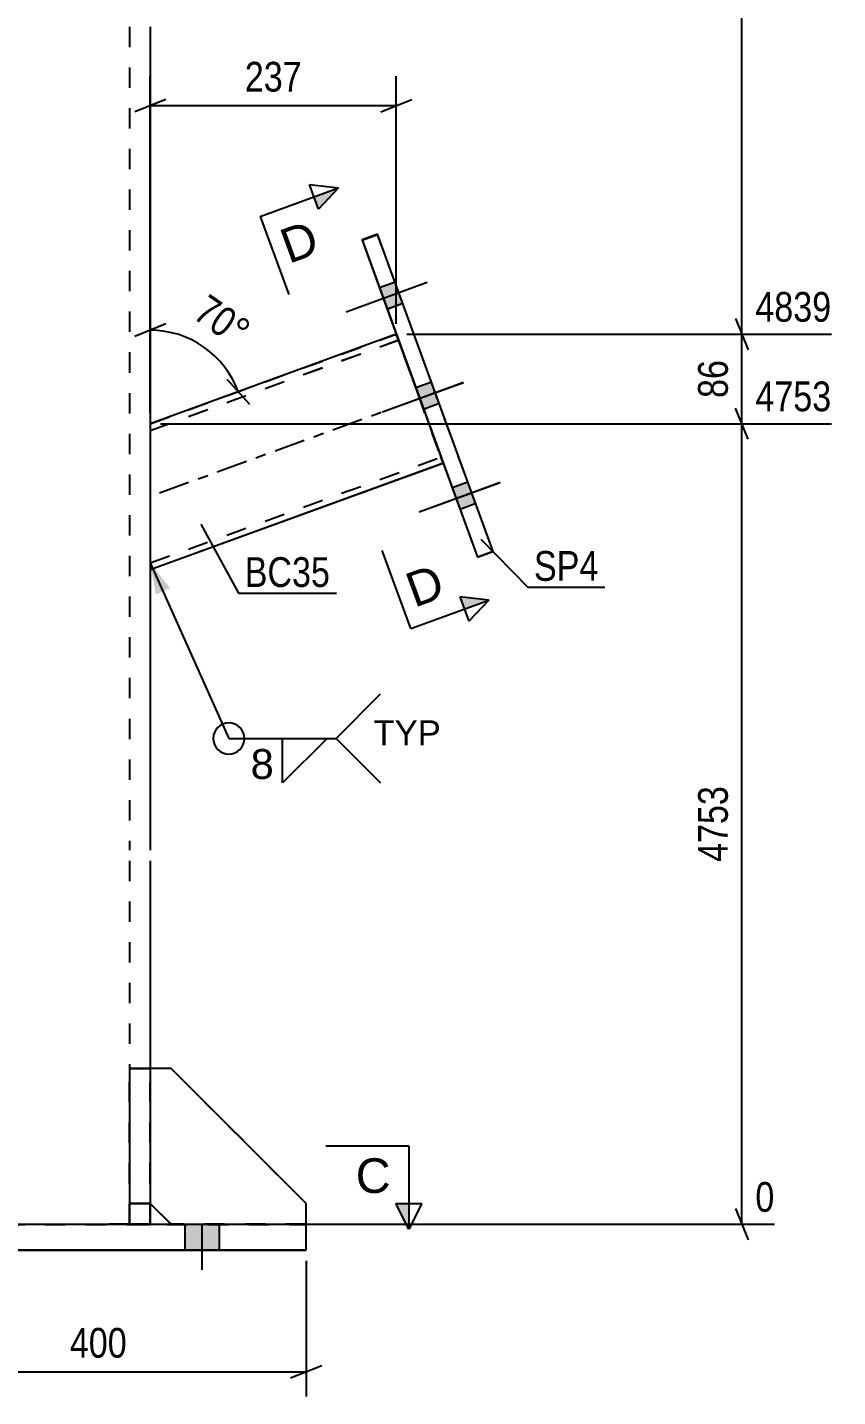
# Model space of a CAD drawing. Header units: millimetres. Extents: x 0 to 594, y 0 to 420.
# Drawn here: x 352.4 to 430.3, y 161.7 to 293.6 of the extents above; entities that cross this region are included whole.
import ezdxf

# ---------------------------------------------------------------- set-up
doc = ezdxf.new("R2010")
doc.units = ezdxf.units.MM
doc.linetypes.add('DXK_LINE_DOT2', pattern=[3.9198, 1.9599, -1.9599])
doc.linetypes.add('DXK_LINE_DOT3', pattern=[5.9187, 2.979, -0.9799, 0.9799, -0.9799])
doc.styles.add('Arial', font='arial.ttf', dxfattribs={"height": 0.2})
doc.styles.add('Arial Narrow', font='ARIALN.TTF', dxfattribs={"height": 0.2})

# ---------------------------------------------------------------- blocks, each defined once
blk = doc.blocks.new('Part-681868524-1271 - 1250')
at = {"color": 2, "linetype": 'Continuous'}
for p, q in [((386.06, 273.63), (384.56, 273.08)), ((384.56, 273.08), (395.67, 242.54)), ((384.56, 273.08), (384.56, 273.07)), ((384.56, 273.07), (384.56, 273.07)), ((384.56, 273.07), (387.86, 264.01)), ((397.18, 243.09), (386.06, 273.63)), ((392.37, 251.6), (395.67, 242.53)), ((395.67, 242.54), (397.18, 243.09)), ((397.18, 243.08), (395.67, 242.53)), ((397.18, 243.08), (397.17, 243.09)), ((397.18, 243.09), (397.18, 243.08)), ((395.67, 242.53), (395.67, 242.54))]:
    blk.add_line(p, q, dxfattribs=at)
at = {"color": 7, "linetype": 'DXK_LINE_DOT2'}
for p, q in [((384.56, 273.07), (386.06, 273.62)), ((386.06, 273.63), (386.06, 273.62)), ((397.17, 243.09), (386.06, 273.62)), ((387.86, 264.01), (392.37, 251.6))]:
    blk.add_line(p, q, dxfattribs=at)
blk = doc.blocks.new('Part-681868524-1291 - 1250')
at = {"color": 2, "linetype": 'Continuous'}
for p, q in [((387.86, 264.01), (364.18, 255.39)), ((364.18, 241.34), (392.37, 251.61)), ((364.18, 241.34), (392.37, 251.6))]:
    blk.add_line(p, q, dxfattribs=at)
at = {"color": 7, "linetype": 'DXK_LINE_DOT2'}
for p, q in [((364.18, 255.39), (387.86, 264.01)), ((387.86, 264.01), (387.86, 264.01)), ((387.86, 264.01), (387.89, 263.92)), ((387.89, 263.92), (387.86, 264.01)), ((387.89, 263.92), (387.98, 263.68)), ((387.98, 263.68), (387.89, 263.92)), ((364.18, 254.75), (388.06, 263.45)), ((364.18, 254.75), (388.06, 263.44)), ((387.98, 263.68), (388.11, 263.31)), ((388.06, 263.44), (387.98, 263.68)), ((388.06, 263.44), (388.06, 263.45)), ((388.08, 263.4), (388.06, 263.45)), ((388.06, 263.44), (392.15, 252.21)), ((388.06, 263.44), (388.08, 263.4)), ((388.12, 263.28), (388.08, 263.4)), ((388.08, 263.4), (388.12, 263.28)), ((388.11, 263.31), (392.12, 252.3)), ((388.12, 263.28), (392.11, 252.33)), ((388.12, 263.28), (388.19, 263.1)), ((391.96, 252.73), (388.19, 263.1)), ((364.18, 255.39), (364.18, 241.34)), ((364.18, 241.98), (392.17, 252.17)), ((364.18, 241.98), (392.17, 252.17)), ((391.96, 252.73), (391.96, 252.73)), ((391.96, 252.73), (392.15, 252.21)), ((392.15, 252.21), (392.11, 252.33)), ((392.12, 252.3), (392.25, 251.94)), ((392.15, 252.21), (392.17, 252.17)), ((392.17, 252.17), (392.15, 252.21)), ((392.25, 251.93), (392.15, 252.21)), ((392.17, 252.17), (392.17, 252.17)), ((392.25, 251.94), (392.34, 251.69)), ((392.34, 251.69), (392.25, 251.93)), ((392.34, 251.69), (392.37, 251.61)), ((392.37, 251.6), (392.34, 251.69)), ((392.34, 251.69), (392.34, 251.69)), ((392.37, 251.6), (392.37, 251.61))]:
    blk.add_line(p, q, dxfattribs=at)
at = {"color": 7, "linetype": 'DXK_LINE_DOT3'}
blk.add_line((390.12, 257.81), (364.18, 248.37), dxfattribs=at)
blk = doc.blocks.new('Part-681868524-1449 - 1250')
at = {"color": 2, "linetype": 'Continuous'}
for p, q in [((299.18, 175.79), (299.18, 178.31)), ((299.18, 178.31), (379.18, 178.31)), ((379.18, 175.79), (379.18, 178.31)), ((299.18, 175.81), (299.18, 175.79)), ((379.18, 175.81), (299.18, 175.81)), ((299.18, 175.79), (379.18, 175.79)), ((379.18, 175.81), (379.18, 175.79))]:
    blk.add_line(p, q, dxfattribs=at)
at = {"color": 7, "linetype": 'DXK_LINE_DOT2'}
blk.add_line((299.18, 178.29), (379.18, 178.29), dxfattribs=at)
blk = doc.blocks.new('Part-681868524-1348 - 1250')
at = {"color": 2, "linetype": 'Continuous'}
for p, q in [((362.18, 193.31), (362.18, 193.31)), ((364.18, 193.31), (362.18, 193.31)), ((362.18, 193.31), (362.18, 178.31)), ((364.18, 193.31), (364.18, 193.31)), ((364.18, 193.31), (364.18, 178.31)), ((364.18, 180.31), (362.18, 180.31)), ((362.18, 178.31), (364.18, 178.31))]:
    blk.add_line(p, q, dxfattribs=at)
at = {"color": 7, "linetype": 'DXK_LINE_DOT2'}
for p, q in [((362.18, 193.31), (364.18, 193.31)), ((362.18, 180.31), (364.18, 180.31)), ((362.18, 180.31), (362.18, 178.31)), ((364.18, 180.31), (364.18, 178.31)), ((364.18, 178.31), (362.18, 178.31)), ((362.18, 178.31), (362.18, 178.31)), ((364.18, 178.31), (364.18, 178.31))]:
    blk.add_line(p, q, dxfattribs=at)
blk = doc.blocks.new('Part-681868524-1349 - 1250')
at = {"color": 2, "linetype": 'Continuous'}
for p, q in [((366.18, 193.31), (364.18, 193.31)), ((379.18, 180.31), (366.18, 193.31)), ((366.18, 193.31), (366.18, 193.31)), ((366.18, 178.31), (364.18, 180.31)), ((379.18, 178.31), (379.18, 180.31))]:
    blk.add_line(p, q, dxfattribs=at)
at = {"color": 7, "linetype": 'DXK_LINE_DOT2'}
for p, q in [((364.18, 193.31), (364.18, 180.31)), ((366.18, 193.31), (364.18, 193.31)), ((366.18, 193.31), (379.18, 180.31)), ((366.18, 178.31), (364.18, 180.31)), ((366.18, 178.31), (366.18, 178.31)), ((366.18, 178.31), (379.18, 178.31)), ((366.18, 178.31), (366.18, 178.31)), ((379.18, 178.31), (366.18, 178.31)), ((379.18, 178.31), (379.18, 178.31)), ((379.18, 178.31), (379.18, 178.31)), ((379.18, 178.31), (379.18, 178.31))]:
    blk.add_line(p, q, dxfattribs=at)
blk = doc.blocks.new('Part-681868524-1464 - 1250')
at = {"color": 7, "linetype": 'DXK_LINE_DOT2'}
for p, q in [((362.18, 293.62), (362.18, 214.31)), ((362.18, 213.31), (362.18, 178.3)), ((364.18, 193.31), (364.18, 178.3)), ((318.18, 178.31), (360.18, 178.31)), ((318.18, 178.31), (360.18, 178.31)), ((318.18, 178.3), (360.18, 178.3)), ((318.18, 178.3), (360.18, 178.3)), ((360.18, 178.31), (360.95, 178.31)), ((361.71, 178.31), (360.18, 178.31)), ((360.95, 178.3), (360.18, 178.3)), ((360.18, 178.3), (361.71, 178.3)), ((360.95, 178.31), (361.6, 178.31)), ((361.6, 178.3), (360.95, 178.3)), ((361.6, 178.31), (362.03, 178.31)), ((362.03, 178.3), (361.6, 178.3)), ((363.01, 178.31), (361.71, 178.31)), ((361.71, 178.3), (363.01, 178.3)), ((362.03, 178.31), (362.18, 178.31)), ((362.18, 178.3), (362.03, 178.3)), ((362.18, 178.3), (362.18, 178.31)), ((363.88, 178.31), (363.01, 178.31)), ((363.01, 178.3), (363.88, 178.3)), ((364.18, 178.31), (363.88, 178.31)), ((363.88, 178.3), (364.18, 178.3)), ((364.18, 178.3), (364.18, 178.31))]:
    blk.add_line(p, q, dxfattribs=at)
at = {"color": 2, "linetype": 'Continuous'}
for p, q in [((364.18, 293.62), (364.18, 214.31)), ((364.18, 213.31), (364.18, 193.31))]:
    blk.add_line(p, q, dxfattribs=at)
blk = doc.blocks.new('Part-681868524-1431 - 1250')
at = {"color": 7, "linetype": 'DXK_LINE_DOT2'}
for p, q in [((366.18, 193.3), (364.18, 193.3)), ((364.18, 193.3), (364.18, 180.3)), ((366.18, 193.3), (364.18, 193.3)), ((379.18, 180.3), (366.18, 193.3)), ((366.18, 193.3), (366.18, 193.3)), ((366.18, 193.3), (379.18, 180.3)), ((366.18, 178.3), (364.18, 180.3)), ((379.18, 178.3), (379.18, 180.3)), ((366.18, 178.3), (366.17, 178.31)), ((366.18, 178.3), (379.18, 178.3)), ((366.18, 178.3), (366.18, 178.3)), ((366.18, 178.3), (379.18, 178.3)), ((379.18, 178.3), (379.18, 178.31))]:
    blk.add_line(p, q, dxfattribs=at)
at = {"color": 2, "linetype": 'Continuous'}
blk.add_line((366.17, 178.31), (364.18, 180.3), dxfattribs=at)
blk = doc.blocks.new('Part-681868524-1432 - 1250')
at = {"color": 7, "linetype": 'DXK_LINE_DOT2'}
for p, q in [((362.18, 178.29), (362.18, 193.3)), ((364.18, 193.3), (362.18, 193.3)), ((364.18, 193.3), (362.18, 193.3)), ((364.18, 178.29), (364.18, 193.3)), ((364.18, 180.3), (362.18, 180.3)), ((364.18, 180.29), (362.18, 180.29)), ((362.18, 178.3), (362.18, 178.29)), ((362.18, 178.3), (364.18, 178.3)), ((362.18, 178.29), (364.18, 178.29)), ((364.18, 178.3), (364.18, 178.29))]:
    blk.add_line(p, q, dxfattribs=at)
blk = doc.blocks.new('Bolt-681868524-1486 - 1250')
at = {"linetype": 'Continuous'}
for points in [[(388.49, 266.95), (387.74, 269.02), (386.23, 268.47), (386.99, 266.4)], [(388.49, 266.95), (387.74, 269.02), (386.23, 268.47), (386.99, 266.4)], [(388.49, 266.95), (387.74, 269.02), (386.23, 268.47), (386.99, 266.41)], [(392, 257.32), (391.24, 259.39), (389.74, 258.84), (390.49, 256.77)], [(392, 257.32), (391.24, 259.39), (389.74, 258.84), (390.49, 256.77)], [(395.5, 247.69), (394.75, 249.76), (393.24, 249.21), (394, 247.14)], [(395.5, 247.69), (394.75, 249.76), (393.24, 249.21), (394, 247.14)], [(395.5, 247.69), (394.75, 249.75), (393.24, 249.21), (394, 247.14)]]:
    blk.add_hatch(color=1, dxfattribs=at).paths.add_polyline_path(points)
at = {"color": 1, "linetype": 'Continuous'}
for p, q in [((387.74, 269.02), (386.23, 268.47)), ((387.74, 269.02), (386.23, 268.47)), ((387.74, 269.02), (386.23, 268.47)), ((390.84, 268.98), (383.04, 266.14)), ((390.84, 268.98), (383.04, 266.14)), ((390.84, 268.98), (383.04, 266.14)), ((388.49, 266.95), (386.99, 266.4)), ((388.49, 266.95), (386.99, 266.4)), ((388.49, 266.95), (386.99, 266.41)), ((394.34, 259.35), (386.54, 256.51)), ((394.34, 259.34), (386.54, 256.5)), ((391.24, 259.39), (389.74, 258.84)), ((391.24, 259.39), (389.74, 258.84)), ((392, 257.32), (390.49, 256.77)), ((392, 257.32), (390.49, 256.77)), ((397.85, 249.72), (390.05, 246.88)), ((397.85, 249.71), (390.05, 246.87)), ((397.85, 249.71), (390.05, 246.87)), ((394.75, 249.76), (393.24, 249.21)), ((394.75, 249.76), (393.24, 249.21)), ((394.75, 249.75), (393.24, 249.21)), ((395.5, 247.69), (394, 247.14)), ((395.5, 247.69), (394, 247.14)), ((395.5, 247.69), (394, 247.14))]:
    blk.add_line(p, q, dxfattribs=at)
blk = doc.blocks.new('Bolt-681868524-1487 - 1250')
at = {"linetype": 'Continuous'}
for points in [[(307.53, 175.81), (310.83, 175.81), (310.83, 178.31), (307.53, 178.31)], [(307.53, 175.8), (310.83, 175.8), (310.83, 178.3), (307.53, 178.3)], [(307.53, 175.8), (310.83, 175.8), (310.83, 178.3), (307.53, 178.3)], [(307.53, 175.8), (310.83, 175.8), (310.83, 178.3), (307.53, 178.3)], [(327.53, 175.81), (330.83, 175.81), (330.83, 178.31), (327.53, 178.31)], [(327.53, 175.8), (330.83, 175.8), (330.83, 178.3), (327.53, 178.3)], [(347.53, 175.81), (350.83, 175.81), (350.83, 178.31), (347.53, 178.31)], [(347.53, 175.8), (350.83, 175.8), (350.83, 178.3), (347.53, 178.3)], [(367.53, 175.81), (370.83, 175.81), (370.83, 178.31), (367.53, 178.31)], [(367.53, 175.8), (370.83, 175.8), (370.83, 178.3), (367.53, 178.3)], [(367.53, 175.8), (370.83, 175.8), (370.83, 178.3), (367.53, 178.3)], [(367.53, 175.8), (370.83, 175.8), (370.83, 178.3), (367.53, 178.3)]]:
    blk.add_hatch(color=1, dxfattribs=at).paths.add_polyline_path(points)
at = {"color": 1, "linetype": 'Continuous'}
for p, q in [((307.53, 175.81), (307.53, 178.31)), ((307.53, 175.8), (307.53, 178.3)), ((307.53, 175.8), (307.53, 178.3)), ((307.53, 175.8), (307.53, 178.3)), ((309.18, 173.91), (309.18, 178.31)), ((309.18, 173.9), (309.18, 178.3)), ((309.18, 173.9), (309.18, 178.3)), ((309.18, 173.9), (309.18, 178.3)), ((310.83, 175.81), (310.83, 178.31)), ((310.83, 175.8), (310.83, 178.3)), ((310.83, 175.8), (310.83, 178.3)), ((310.83, 175.8), (310.83, 178.3)), ((327.53, 175.81), (327.53, 178.31)), ((327.53, 175.8), (327.53, 178.3)), ((329.18, 173.91), (329.18, 178.31)), ((329.18, 173.9), (329.18, 178.3)), ((330.83, 175.81), (330.83, 178.31)), ((330.83, 175.8), (330.83, 178.3)), ((347.53, 175.81), (347.53, 178.31)), ((347.53, 175.8), (347.53, 178.3)), ((349.18, 173.91), (349.18, 178.31)), ((349.18, 173.9), (349.18, 178.3)), ((350.83, 175.81), (350.83, 178.31)), ((350.83, 175.8), (350.83, 178.3)), ((367.53, 175.81), (367.53, 178.31)), ((367.53, 175.8), (367.53, 178.3)), ((367.53, 175.8), (367.53, 178.3)), ((367.53, 175.8), (367.53, 178.3)), ((369.18, 173.91), (369.18, 178.31)), ((369.18, 173.9), (369.18, 178.3)), ((369.18, 173.9), (369.18, 178.3)), ((369.18, 173.9), (369.18, 178.3)), ((370.83, 175.81), (370.83, 178.31)), ((370.83, 175.8), (370.83, 178.3)), ((370.83, 175.8), (370.83, 178.3)), ((370.83, 175.8), (370.83, 178.3))]:
    blk.add_line(p, q, dxfattribs=at)
blk = doc.blocks.new('StraightDimension-681868524-1728 - 1250')
at = {"color": 7, "linetype": 'Continuous'}
for p, q in [((364.18, 256.39), (364.18, 288.87)), ((387.86, 265.01), (387.86, 288.87)), ((365.68, 286.62), (362.68, 285.42)), ((386.36, 285.42), (389.36, 286.62)), ((364.18, 286.02), (387.86, 286.02))]:
    blk.add_line(p, q, dxfattribs=at)
at = {"color": 0}
blk.add_wipeout([(379.36, 286.77), (379.36, 290.97), (372.68, 290.97), (372.68, 286.77)], dxfattribs=at)
at = {"color": 3, "style": 'Arial Narrow'}
blk.add_text('237', height=2.863, dxfattribs=at).set_placement((373.28, 287.37))
blk = doc.blocks.new('AngleDimension-681868524-1516 - 1250')
at = {"color": 7, "linetype": 'Continuous'}
for p, q in [((365.68, 264.99), (362.68, 263.79)), ((364.18, 256.39), (364.18, 264.39)), ((364.18, 264.39), (364.18, 255.39)), ((372.64, 258.46), (364.18, 255.39)), ((371.56, 259.67), (373.72, 257.26))]:
    blk.add_line(p, q, dxfattribs=at)
blk.add_arc((364.18, 255.39), 9, 20, 90, dxfattribs=at)
at = {"color": 0}
blk.add_wipeout([(372.61, 261.79), (375.02, 265.23), (369.73, 268.94), (367.32, 265.5)], dxfattribs=at)
at = {"color": 3, "style": 'Arial Narrow'}
blk.add_text('70°', height=2.863, rotation=-35.002, dxfattribs=at).set_placement((368.15, 265.64))
blk = doc.blocks.new('StraightDimension-681868524-10449 - 1250')
at = {"color": 7, "linetype": 'Continuous'}
for p, q in [((421.72, 348.35), (420.52, 351.35)), ((365.18, 349.85), (429.74, 349.85)), ((421.12, 264.01), (421.12, 349.85)), ((420.52, 265.51), (421.72, 262.51)), ((388.86, 264.01), (429.74, 264.01))]:
    blk.add_line(p, q, dxfattribs=at)
at = {"color": 0}
blk.add_wipeout([(420.37, 311.18), (416.17, 311.18), (416.17, 302.67), (420.37, 302.67)], dxfattribs=at)
at = {"color": 3, "style": 'Arial Narrow'}
blk.add_text('3245', height=2.863, rotation=90.0002, dxfattribs=at).set_placement((419.77, 303.27))
at = {"color": 0, "linetype": 'Continuous'}
blk.add_wipeout([(430.34, 350.45), (430.34, 354.65), (421.82, 354.65), (421.82, 350.45)], dxfattribs=at)
at = {"color": 3, "linetype": 'Continuous', "style": 'Arial Narrow'}
blk.add_text('8084', height=2.863, dxfattribs=at).set_placement((422.42, 351.05))
blk = doc.blocks.new('StraightDimension-681868524-10450 - 1250')
at = {"color": 7, "linetype": 'Continuous'}
for p, q in [((420.52, 265.51), (421.72, 262.51)), ((388.86, 264.01), (429.74, 264.01)), ((421.12, 255.39), (421.12, 264.01)), ((421.72, 253.89), (420.52, 256.89)), ((365.18, 255.39), (429.74, 255.39))]:
    blk.add_line(p, q, dxfattribs=at)
at = {"color": 0, "linetype": 'Continuous'}
blk.add_wipeout([(430.34, 264.61), (430.34, 268.81), (421.82, 268.81), (421.82, 264.61)], dxfattribs=at)
at = {"color": 0}
blk.add_wipeout([(420.37, 262.13), (416.17, 262.13), (416.17, 257.27), (420.37, 257.27)], dxfattribs=at)
at = {"color": 3, "linetype": 'Continuous', "style": 'Arial Narrow'}
blk.add_text('4839', height=2.863, dxfattribs=at).set_placement((422.42, 265.21))
at = {"color": 3, "style": 'Arial Narrow'}
blk.add_text('86', height=2.863, rotation=90.0002, dxfattribs=at).set_placement((419.77, 257.87))
blk = doc.blocks.new('StraightDimension-681868524-10451 - 1250')
at = {"color": 7, "linetype": 'Continuous'}
for p, q in [((421.72, 253.89), (420.52, 256.89)), ((365.18, 255.39), (429.74, 255.39)), ((421.12, 178.3), (421.12, 255.39)), ((420.52, 179.8), (421.72, 176.8)), ((365.18, 178.3), (424.25, 178.3))]:
    blk.add_line(p, q, dxfattribs=at)
at = {"color": 0}
blk.add_wipeout([(420.37, 221.1), (416.17, 221.1), (416.17, 212.59), (420.37, 212.59)], dxfattribs=at)
at = {"color": 3, "style": 'Arial Narrow'}
blk.add_text('4753', height=2.863, rotation=90.0002, dxfattribs=at).set_placement((419.77, 213.19))
at = {"color": 0, "linetype": 'Continuous'}
for points in [[(430.34, 255.99), (430.34, 260.19), (421.82, 260.19), (421.82, 255.99)], [(424.85, 178.9), (424.85, 183.1), (421.82, 183.1), (421.82, 178.9)]]:
    blk.add_wipeout(points, dxfattribs=at)
at = {"color": 3, "linetype": 'Continuous', "style": 'Arial Narrow'}
for s, height, p in [('4753', 2.863, (422.42, 256.59)), ('0', 2.86, (422.42, 179.5))]:
    blk.add_text(s, height=height, dxfattribs=at).set_placement(p)
blk = doc.blocks.new('StraightDimension-681868524-14964 - 1250')
at = {"color": 7, "linetype": 'Continuous'}
for p, q in [((339.18, 177.3), (339.18, 161.7)), ((379.18, 174.79), (379.18, 161.7)), ((340.68, 164.7), (337.68, 163.5)), ((339.18, 164.1), (379.18, 164.1)), ((377.68, 163.5), (380.68, 164.7))]:
    blk.add_line(p, q, dxfattribs=at)
at = {"color": 0}
blk.add_wipeout([(362.52, 164.85), (362.52, 169.05), (355.84, 169.05), (355.84, 164.85)], dxfattribs=at)
at = {"color": 3, "style": 'Arial Narrow'}
blk.add_text('400', height=2.863, dxfattribs=at).set_placement((356.44, 165.45))
blk = doc.blocks.new('Mark-681868524-1266 - 1250')
at = {"color": 0}
blk.add_wipeout([(407.32, 240.26), (407.32, 243.26), (401.11, 243.26), (401.11, 240.26)], dxfattribs=at)
blk.add_wipeout([(407.32, 240.26), (407.32, 243.26), (401.11, 243.26), (401.11, 240.26)], dxfattribs=at)
at = {"color": 30, "linetype": 'Continuous'}
for p, q in [((396.01, 244.28), (400.51, 239.66)), ((400.51, 239.66), (407.92, 239.66))]:
    blk.add_line(p, q, dxfattribs=at)
at = {"color": 3, "style": 'Arial Narrow'}
blk.add_text('SP4', height=2.863, dxfattribs=at).set_placement((401.11, 240.26))
blk = doc.blocks.new('Mark-681868524-1287 - 1250')
at = {"color": 0}
blk.add_wipeout([(381.49, 239.67), (381.49, 242.67), (373.27, 242.67), (373.27, 239.67)], dxfattribs=at)
blk.add_wipeout([(381.49, 239.67), (381.49, 242.67), (373.27, 242.67), (373.27, 239.67)], dxfattribs=at)
at = {"color": 30, "linetype": 'Continuous'}
for p, q in [((369.04, 245.7), (372.67, 239.07)), ((372.67, 239.07), (382.09, 239.07))]:
    blk.add_line(p, q, dxfattribs=at)
at = {"color": 3, "style": 'Arial Narrow'}
blk.add_text('BC35', height=2.863, dxfattribs=at).set_placement((373.27, 239.67))
blk = doc.blocks.new('SectionMark-681868524-1825 - 1250')
at = {"linetype": 'Continuous'}
for points in [[(380.37, 276.06), (379.94, 277.24), (382.29, 278.09)], [(394.42, 237.55), (393.99, 238.73), (396.77, 238.41)]]:
    blk.add_hatch(color=6, dxfattribs=at).paths.add_polyline_path(points)
at = {"color": 6, "linetype": 'Continuous'}
for p, q in [((380.37, 276.06), (379.51, 278.41)), ((379.51, 278.41), (382.29, 278.09)), ((382.29, 278.09), (380.37, 276.06)), ((396.77, 238.41), (393.99, 238.73)), ((393.99, 238.73), (394.85, 236.38)), ((396.77, 238.41), (394.85, 236.38))]:
    blk.add_line(p, q, dxfattribs=at)
at = {"color": 0, "linetype": 'Continuous'}
for points in [[(380.68, 271.92), (379.48, 275.21), (376.31, 274.05), (377.51, 270.76)], [(392.76, 238.81), (391.56, 242.1), (388.39, 240.94), (389.59, 237.65)]]:
    blk.add_wipeout(points, dxfattribs=at)
at = {"color": 6, "linetype": 'Continuous'}
for p, q in [((374.77, 275.35), (382.29, 278.09)), ((374.77, 275.35), (377.51, 267.84)), ((389.25, 235.67), (386.51, 243.18)), ((389.25, 235.67), (396.77, 238.41))]:
    blk.add_line(p, q, dxfattribs=at)
at = {"color": 3, "linetype": 'Continuous', "style": 'Arial'}
for p in [(377.51, 270.76), (389.59, 237.65)]:
    blk.add_text('D', height=3.34, rotation=20.0421, dxfattribs=at).set_placement(p)
blk = doc.blocks.new('SectionMark-681868524-1827 - 1250')
at = {"linetype": 'Continuous'}
for points in [[(287.5, 180.31), (288.75, 180.31), (287.5, 177.81)], [(387.82, 180.31), (389.07, 180.31), (389.07, 177.81)]]:
    blk.add_hatch(color=6, dxfattribs=at).paths.add_polyline_path(points)
at = {"color": 6, "linetype": 'Continuous'}
for p, q in [((287.5, 185.81), (295.5, 185.81)), ((287.5, 185.81), (287.5, 177.81)), ((389.07, 185.81), (381.07, 185.81)), ((389.07, 185.81), (389.07, 177.81)), ((287.5, 177.81), (286.25, 180.31)), ((288.75, 180.31), (286.25, 180.31)), ((287.5, 177.81), (288.75, 180.31)), ((387.82, 180.31), (390.32, 180.31)), ((389.07, 177.81), (387.82, 180.31)), ((390.32, 180.31), (389.07, 177.81))]:
    blk.add_line(p, q, dxfattribs=at)
at = {"color": 0, "linetype": 'Continuous'}
for points in [[(292.62, 181.31), (292.62, 184.81), (289.25, 184.81), (289.25, 181.31)], [(387.32, 181.31), (387.32, 184.81), (383.95, 184.81), (383.95, 181.31)]]:
    blk.add_wipeout(points, dxfattribs=at)
at = {"color": 3, "linetype": 'Continuous', "style": 'Arial'}
for p in [(289.25, 181.31), (383.95, 181.31)]:
    blk.add_text('C', height=3.34, dxfattribs=at).set_placement(p)
blk = doc.blocks.new('WeldMark-681868524-8003 - 1250')
at = {"linetype": 'Continuous'}
blk.add_hatch(color=30, dxfattribs=at).paths.add_polyline_path([(364.72, 238.94), (364.18, 241.98), (366.09, 239.55)])
at = {"color": 30, "linetype": 'Continuous'}
for p, q in [((364.18, 241.98), (371.74, 225.08)), ((371.74, 225.08), (382.06, 225.08))]:
    blk.add_line(p, q, dxfattribs=at)
at = {"color": 3, "linetype": 'Continuous'}
for p, q in [((382.06, 225.08), (386.35, 229.36)), ((376.92, 225.08), (381.21, 225.08)), ((382.06, 225.08), (386.35, 220.79))]:
    blk.add_line(p, q, dxfattribs=at)
blk.add_arc((371.74, 225.08), 1.5, 90, 270, dxfattribs=at)
at = {"color": 0}
blk.add_wipeout([(376.26, 220.98), (376.26, 224.38), (373.64, 224.38), (373.64, 220.98)], dxfattribs=at)
at = {"color": 3, "linetype": 'Continuous'}
for p, q in [((381.21, 225.08), (376.92, 220.79)), ((376.92, 220.79), (376.92, 225.08))]:
    blk.add_line(p, q, dxfattribs=at)
blk.add_arc((371.74, 225.08), 1.5, 270, 90, dxfattribs=at)
at = {"color": 3, "style": 'Arial'}
blk.add_text('8', height=2.87, dxfattribs=at).set_placement((373.84, 221.18))
at = {"color": 0, "linetype": 'Continuous'}
blk.add_wipeout([(392.14, 224.43), (392.14, 226.93), (385.66, 226.93), (385.66, 224.43)], dxfattribs=at)
blk.add_wipeout([(392.14, 224.43), (392.14, 226.93), (385.66, 226.93), (385.66, 224.43)], dxfattribs=at)
at = {"color": 3, "linetype": 'Continuous', "style": 'Arial'}
blk.add_text('TYP', height=2.388, dxfattribs=at).set_placement((385.66, 224.43))

msp = doc.modelspace()

# ---------------------------------------------------------------- block references
for name in ['Part-681868524-1464 - 1250', 'Part-681868524-1271 - 1250', 'Bolt-681868524-1486 - 1250', 'Part-681868524-1291 - 1250', 'Part-681868524-1348 - 1250', 'Part-681868524-1432 - 1250', 'Part-681868524-1349 - 1250', 'Part-681868524-1431 - 1250', 'Part-681868524-1449 - 1250', 'Bolt-681868524-1487 - 1250']:
    msp.add_blockref(name, (0, 0))

# ---------------------------------------------------------------- next in the draw order: block references
msp.add_blockref('StraightDimension-681868524-1728 - 1250', (0, 0))

# ---------------------------------------------------------------- next in the draw order: block references
msp.add_blockref('AngleDimension-681868524-1516 - 1250', (0, 0))

# ---------------------------------------------------------------- next in the draw order: block references
msp.add_blockref('StraightDimension-681868524-10449 - 1250', (0, 0))

# ---------------------------------------------------------------- next in the draw order: block references
msp.add_blockref('StraightDimension-681868524-10450 - 1250', (0, 0))

# ---------------------------------------------------------------- next in the draw order: block references
msp.add_blockref('StraightDimension-681868524-10451 - 1250', (0, 0))

# ---------------------------------------------------------------- next in the draw order: block references
for name in ['Mark-681868524-1287 - 1250', 'Mark-681868524-1266 - 1250', 'StraightDimension-681868524-14964 - 1250']:
    msp.add_blockref(name, (0, 0))

# ---------------------------------------------------------------- next in the draw order: block references
for name in ['SectionMark-681868524-1825 - 1250', 'SectionMark-681868524-1827 - 1250']:
    msp.add_blockref(name, (0, 0))

# ---------------------------------------------------------------- next in the draw order: block references
msp.add_blockref('WeldMark-681868524-8003 - 1250', (0, 0))

doc.saveas('drawing.dxf')
